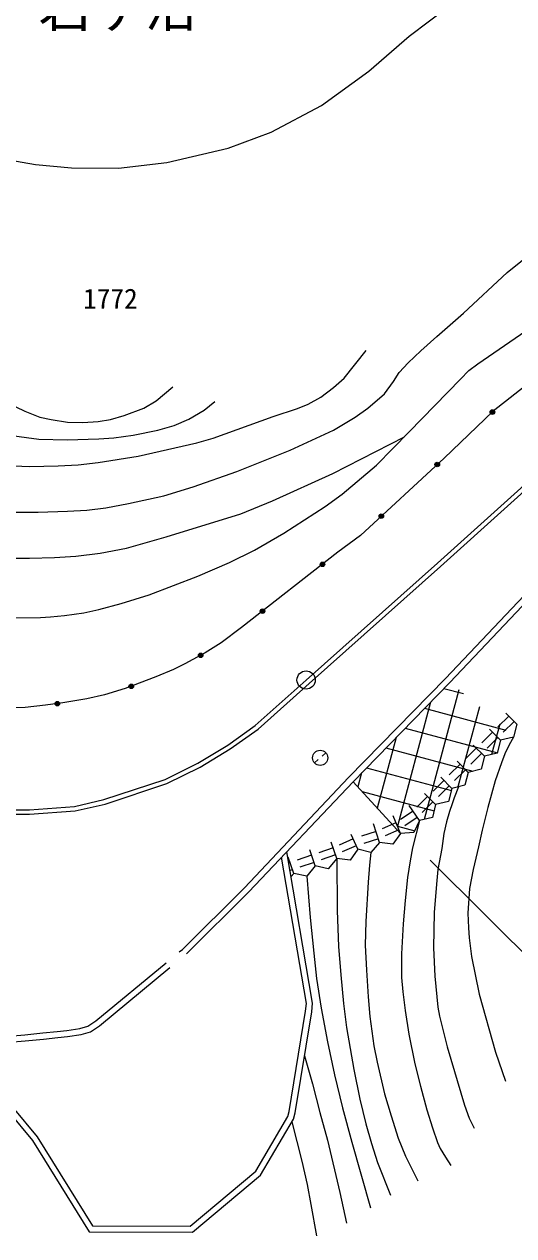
# Model space of a CAD drawing. Units: millimetres, scale not verified. Extents: x 40000 to 680000, y 20000 to 380000.
# Drawn here: x 416641 to 448810, y 239469 to 319030 of the extents above; entities that cross this region are included whole.
import ezdxf
from ezdxf.enums import TextEntityAlignment as Align

# ---------------------------------------------------------------- set-up
doc = ezdxf.new("R2010")
doc.units = ezdxf.units.MM
doc.header["$LTSCALE"] = 1000
doc.linetypes.add('CHAIN', pattern=[18.5, 12, -1.5, 3.5, -1.5])
doc.linetypes.add('DASHED', pattern=[7.5, 6, -1.5])
for name, color, linetype, lineweight in [('M-BGD', 7, 'Continuous', 25), ('M-BMK', 2, 'CHAIN', 13), ('M-BMK-ROW', 30, 'Continuous', 25), ('M-BMK-SRVR', 3, 'Continuous', 25), ('M-STR-HTXT', 7, 'Continuous', 13)]:
    doc.layers.add(name, color=color, linetype=linetype, lineweight=lineweight)
doc.layers.add('M-BMK-HTXT', color=7, linetype='Continuous')
doc.styles.add('ＭＳ ゴシック', font='')
doc.styles.get('ＭＳ ゴシック').set_extended_font_data('MS Gothic')

msp = doc.modelspace()

# ---------------------------------------------------------------- hatches: boundary and pattern name
at = {"layer": 'M-BGD'}
for points in [[(447513, 293665, -0.41421), (447508, 293453, -0.41421), (447296, 293458, -1)], [(443893, 290217, -1), (443672, 290013, -1)], [(440215, 286829, -1), (439995, 286625, -1)], [(436360, 283654, -1), (436123, 283469, -0.41421), (436149, 283680, -0.41421)], [(432416, 280580, -1), (432180, 280395, -0.41421), (432206, 280606, -0.41421)], [(428369, 277653, -0.41421), (428307, 277451, -0.41421), (428104, 277512, -1)], [(423815, 275605, -1), (423535, 275498, -1)], [(418967, 274431, -0.41421), (418838, 274262, -0.41421), (418670, 274391, -1)]]:
    msp.add_hatch(color=256, dxfattribs=at).paths.add_polyline_path(points)

# ---------------------------------------------------------------- linework, layer by layer
for p, q in [((445200, 275310), (442923, 266810)), ((444224, 275411), (445496, 275070)), ((443342, 274507), (441162, 266372)), ((442952, 274108), (448295, 272676)), ((446550, 274214), (445137, 268940)), ((449007, 273064), (448282, 273797)), ((447884, 273058), (447351, 271071)), ((448479, 273598), (447769, 272894)), ((448831, 273242), (448120, 272539)), ((449007, 273064), (448790, 272217)), ((441077, 272187), (439837, 267560)), ((441680, 272805), (447730, 271184)), ((447413, 272542), (446702, 271839)), ((447765, 272187), (447054, 271483)), ((447941, 272009), (447216, 272741)), ((448790, 272217), (447941, 272009)), ((440408, 271503), (446115, 269974)), ((446347, 271487), (445636, 270784)), ((446875, 270954), (446150, 271686)), ((447941, 272009), (447724, 271162)), ((435716, 270520), (435959, 270737)), ((436220, 270970), (436462, 271187)), ((445809, 269899), (445084, 270631)), ((446699, 271132), (445988, 270428)), ((446875, 270954), (446658, 270107)), ((447724, 271162), (446875, 270954)), ((438812, 269868), (438564, 268944)), ((439136, 270200), (444708, 268707)), ((445281, 270432), (444570, 269728)), ((445633, 270077), (444922, 269373)), ((445809, 269899), (445592, 269051)), ((446658, 270107), (445809, 269899)), ((438247, 269289), (441366, 265896)), ((444215, 269377), (443504, 268673)), ((444567, 269021), (443856, 268318)), ((444743, 268844), (444018, 269576)), ((445592, 269051), (444743, 268844)), ((438850, 268633), (443569, 267369)), ((443149, 268321), (442438, 267618)), ((443676, 267788), (442952, 268520)), ((444743, 268844), (444526, 267996)), ((442192, 267356), (441362, 266798)), ((442610, 266733), (441944, 267724)), ((443501, 267966), (442790, 267263)), ((443676, 267788), (443460, 266941)), ((444526, 267996), (443676, 267788)), ((441070, 266585), (440151, 266191)), ((441366, 265896), (440875, 267041)), ((442471, 266941), (441641, 266383)), ((442610, 266733), (442239, 265941)), ((443460, 266941), (442610, 266733)), ((438559, 264846), (438134, 265810)), ((439757, 266019), (438805, 265713)), ((439987, 265305), (439597, 266518)), ((441267, 266126), (440348, 265732)), ((441366, 265896), (440854, 265187)), ((441163, 266370), (442298, 266066)), ((442239, 265941), (441366, 265896)), ((436942, 264950), (435997, 264625)), ((437186, 264241), (436819, 265310)), ((438257, 265532), (437342, 265129)), ((438458, 265075), (437543, 264671)), ((439910, 265543), (438959, 265237)), ((439987, 265305), (439411, 264647)), ((440854, 265187), (439987, 265305)), ((434350, 263265), (433982, 264334)), ((435524, 264462), (434578, 264137)), ((435768, 263753), (435400, 264822)), ((437105, 264477), (436159, 264152)), ((437186, 264241), (436624, 263572)), ((438054, 264132), (437186, 264241)), ((438559, 264846), (438054, 264132)), ((439411, 264647), (438559, 264846)), ((434106, 263974), (434021, 263946)), ((434268, 263502), (434106, 263446)), ((435687, 263990), (434741, 263664)), ((435768, 263753), (435205, 263084)), ((436624, 263572), (435768, 263753)), ((434350, 263265), (434173, 263055)), ((435205, 263084), (434350, 263265))]:
    msp.add_line(p, q, dxfattribs=at)
for points in [[(415744, 286991), (417562, 286996), (419478, 287050), (420766, 287128), (422015, 287275), (423504, 287546), (425806, 288067), (427746, 288649), (430608, 289657), (434116, 291058), (436954, 292364), (438387, 293232), (439215, 293819), (440322, 294768), (440917, 295561), (441286, 296162), (441868, 296787), (442702, 297573), (443748, 298516), (445507, 300045), (448385, 302730), (450957, 304795)], [(403061, 303426), (405672, 299453), (407197, 297255), (408272, 296021), (409404, 294855), (410321, 294073), (411519, 293345), (412720, 292798), (413937, 292366), (415498, 292056), (417603, 291787), (419454, 291742), (421549, 291805), (422525, 291876), (423795, 292035), (425411, 292364), (426494, 292683), (427450, 293103), (428471, 293688), (429174, 294260)], [(406410, 302987), (409124, 299773), (410776, 298250), (412685, 296583), (413915, 295640), (415193, 294529), (416100, 293894), (416672, 293625), (417664, 293233), (418405, 293071), (419496, 292906), (420501, 292880), (421506, 292941), (422312, 293071), (423213, 293339), (424491, 293824), (425314, 294309), (426397, 295210)], [(426833, 258107), (427036, 258275), (431118, 262327), (437958, 269566), (444313, 276074), (450667, 282772), (455405, 287544), (458588, 290639), (459962, 291887), (461471, 293191), (462835, 294341), (464890, 295972), (466640, 297296), (468061, 298351), (470225, 299869), (471422, 300692), (472626, 301455), (473551, 302032)], [(427305, 257979), (431404, 262048), (438247, 269289), (444601, 275797), (450954, 282493), (455687, 287259), (458862, 290348), (460227, 291588), (461730, 292886), (463088, 294032), (465135, 295656), (466880, 296976), (468296, 298027), (470453, 299541), (471642, 300358), (472839, 301117), (473763, 301693)], [(414889, 280039), (417702, 280062), (418379, 280104), (419291, 280193), (420567, 280383), (421546, 280601), (423014, 280988), (424844, 281558), (428045, 282784), (430121, 283685), (431775, 284494), (433695, 285611), (436414, 287356), (437541, 288163), (439788, 290068), (441945, 292255), (445311, 295711), (445853, 296282), (446455, 296734), (450309, 299384)], [(453649, 298480), (447458, 293612), (444225, 290523), (438729, 285459), (437253, 284350), (430919, 279413), (429593, 278417), (428539, 277744), (427198, 277030), (426454, 276655), (425295, 276169), (423277, 275400), (421908, 274988), (420745, 274731), (419170, 274459), (418029, 274304), (416711, 274157), (414401, 274097)], [(415505, 290054), (416989, 289995), (418878, 290024), (420183, 290106), (421511, 290239), (424129, 290654), (427984, 291530), (429061, 291857), (433008, 293273), (434605, 293805), (435309, 294069), (436134, 294531), (436962, 295170), (437669, 295778), (439115, 297593)], [(414252, 283957), (416999, 283957), (418632, 284017), (420031, 284099), (421640, 284286), (423370, 284626), (425974, 285357), (430881, 286886), (432951, 287728), (436924, 289536), (441638, 291943)], [(448790, 272217), (448501, 271714), (448229, 271123), (447996, 270517), (447593, 269350), (447097, 267596), (446732, 266100), (446481, 265017), (446134, 263521), (445902, 262274), (445795, 260650), (445839, 259697), (445879, 259042), (446028, 257817), (446533, 255339), (447608, 251521), (448259, 249611)], [(445167, 268948), (444897, 268221), (444759, 267840), (444594, 267327), (444393, 266656), (444207, 265880), (444073, 264895), (443821, 263517), (443734, 262568), (443575, 260701), (443531, 258379), (443614, 256521), (443827, 254482), (443935, 253899), (444434, 251886), (445579, 248055), (445884, 247197), (446203, 246525)], [(442610, 266733), (442162, 264941), (441999, 264096), (441837, 262988), (441683, 261494), (441540, 259946), (441425, 257994), (441425, 256433), (441511, 255485), (441673, 254271), (441922, 252711), (442305, 250749), (442678, 249297), (443089, 247739), (443472, 246561), (443795, 245591), (443977, 245190), (444322, 244634), (444678, 244074)], [(411678, 252650), (413466, 250802), (415902, 247902), (417503, 245964), (421129, 240129), (427545, 240096), (431863, 243706), (433960, 247292), (434055, 247630), (435133, 254228), (435183, 254731), (433552, 264321)], [(412805, 250910), (413169, 250534), (415595, 247646), (417177, 245730), (420906, 239730), (427689, 239695), (432173, 243444), (434331, 247135), (434446, 247544), (435530, 254176), (435586, 254745), (433896, 264685)], [(437186, 264241), (437194, 260839), (437283, 258470), (437438, 256606), (437617, 254714), (437816, 253149), (438294, 250382), (438694, 248429), (439083, 246826), (439451, 245537), (439863, 244276), (440712, 242141)], [(439411, 264647), (439327, 263812), (439243, 262700), (439098, 260102), (439055, 258551), (439141, 256910), (439238, 255165), (439357, 253871), (439618, 251931), (439824, 250875), (440312, 248793), (440758, 247336), (441203, 245873), (441702, 244702), (442504, 243086)], [(435205, 263084), (435438, 260369), (435678, 258035), (435855, 256357), (436145, 254415), (436574, 252196), (437028, 250041), (437557, 247863), (438163, 245615), (439398, 241295)], [(410235, 253029), (410780, 252815), (411678, 252650), (414079, 252214), (414869, 252166), (415681, 252183), (416711, 252260), (417899, 252388), (418847, 252493), (419487, 252559), (420374, 252687), (421001, 252857)], [(410407, 253391), (410890, 253201), (411750, 253044), (414127, 252612), (414876, 252566), (415662, 252583), (416675, 252659), (417856, 252786), (418805, 252890), (419438, 252956), (420293, 253079), (420831, 253225)], [(435059, 251294), (435580, 249457), (436075, 247563), (436570, 245747), (437379, 242315), (437815, 240288)], [(434222, 246948), (434880, 244372), (435229, 242834), (435475, 241529), (435855, 239469)]]:
    msp.add_lwpolyline(points, dxfattribs=at)
at = {"layer": 'M-BGD', "linetype": 'DASHED'}
for points in [[(420831, 253225), (421346, 253576), (426833, 258107)], [(421001, 252857), (421586, 253255), (427305, 257979)]]:
    msp.add_lwpolyline(points, dxfattribs=at)
at = {"layer": 'M-BGD'}
for centre, radius in [((447405, 293561), 150), ((443782, 290115), 150), ((440105, 286727), 150), ((436241, 283562), 150), ((432298, 280488), 150), ((428236, 277583), 150), ((423675, 275552), 150), ((418818, 274411), 150), ((436089, 270853), 500)]:
    msp.add_circle(centre, radius, dxfattribs=at)
at = {"layer": 'M-BMK'}
msp.add_lwpolyline([(414590, 267446), (416984, 267446), (419953, 267664), (421882, 268109), (425895, 269440), (428060, 270509), (430017, 271692), (431821, 272971), (435164, 275965), (443791, 283641), (452827, 291769)], dxfattribs=at)
at = {"layer": 'M-BMK-ROW'}
msp.add_lwpolyline([(414575, 267146), (416995, 267146), (419998, 267366), (421964, 267820), (426009, 269162), (428205, 270245), (430181, 271441), (432008, 272737), (435364, 275741), (443991, 283418), (453025, 291544)], dxfattribs=at)
at = {"layer": 'M-BMK-SRVR'}
msp.add_circle((435164, 275965), 600, dxfattribs=at)
at = {"layer": 'M-STR-HTXT'}
msp.add_line((443313, 264145), (456601, 250892), dxfattribs=at)
msp.add_lwpolyline([(391299, 324384), (401891, 316551), (406116, 313729), (408951, 312219), (411548, 311146), (414733, 310270), (417373, 309814), (419745, 309600), (422843, 309588), (426020, 309955), (430048, 310898), (432878, 311935), (436184, 313700), (439286, 315952), (441940, 318236), (444599, 320266)], dxfattribs=at)

# ---------------------------------------------------------------- texts
at = {"layer": 'M-BMK-HTXT', "style": 'ＭＳ ゴシック'}
for s, height, p in [('岩ヶ浴', 2566, (422846, 320154)), ('1772', 1320, (422304, 301009))]:
    msp.add_text(s, height=height, dxfattribs=at).set_placement(p, align=Align.MIDDLE_CENTER)

doc.saveas('drawing.dxf')
